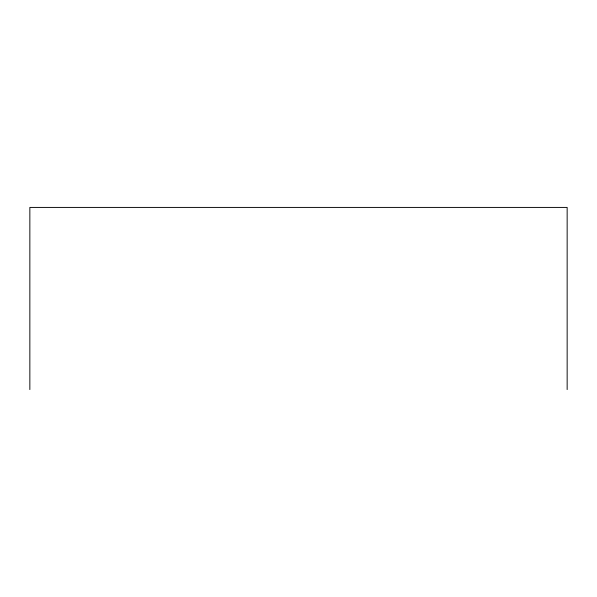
<?xml version="1.0" encoding="UTF-8"?>
<svg xmlns="http://www.w3.org/2000/svg" width="597" height="597" viewBox="0 0 597 597"><rect width="100%" height="100%" fill="white"/><g stroke="black" fill="none" stroke-linecap="round" stroke-linejoin="round"><path stroke-width="0.9" d="M567.15 389.58L567.15 207.42L29.85 207.42L29.85 389.58"/></g></svg>
